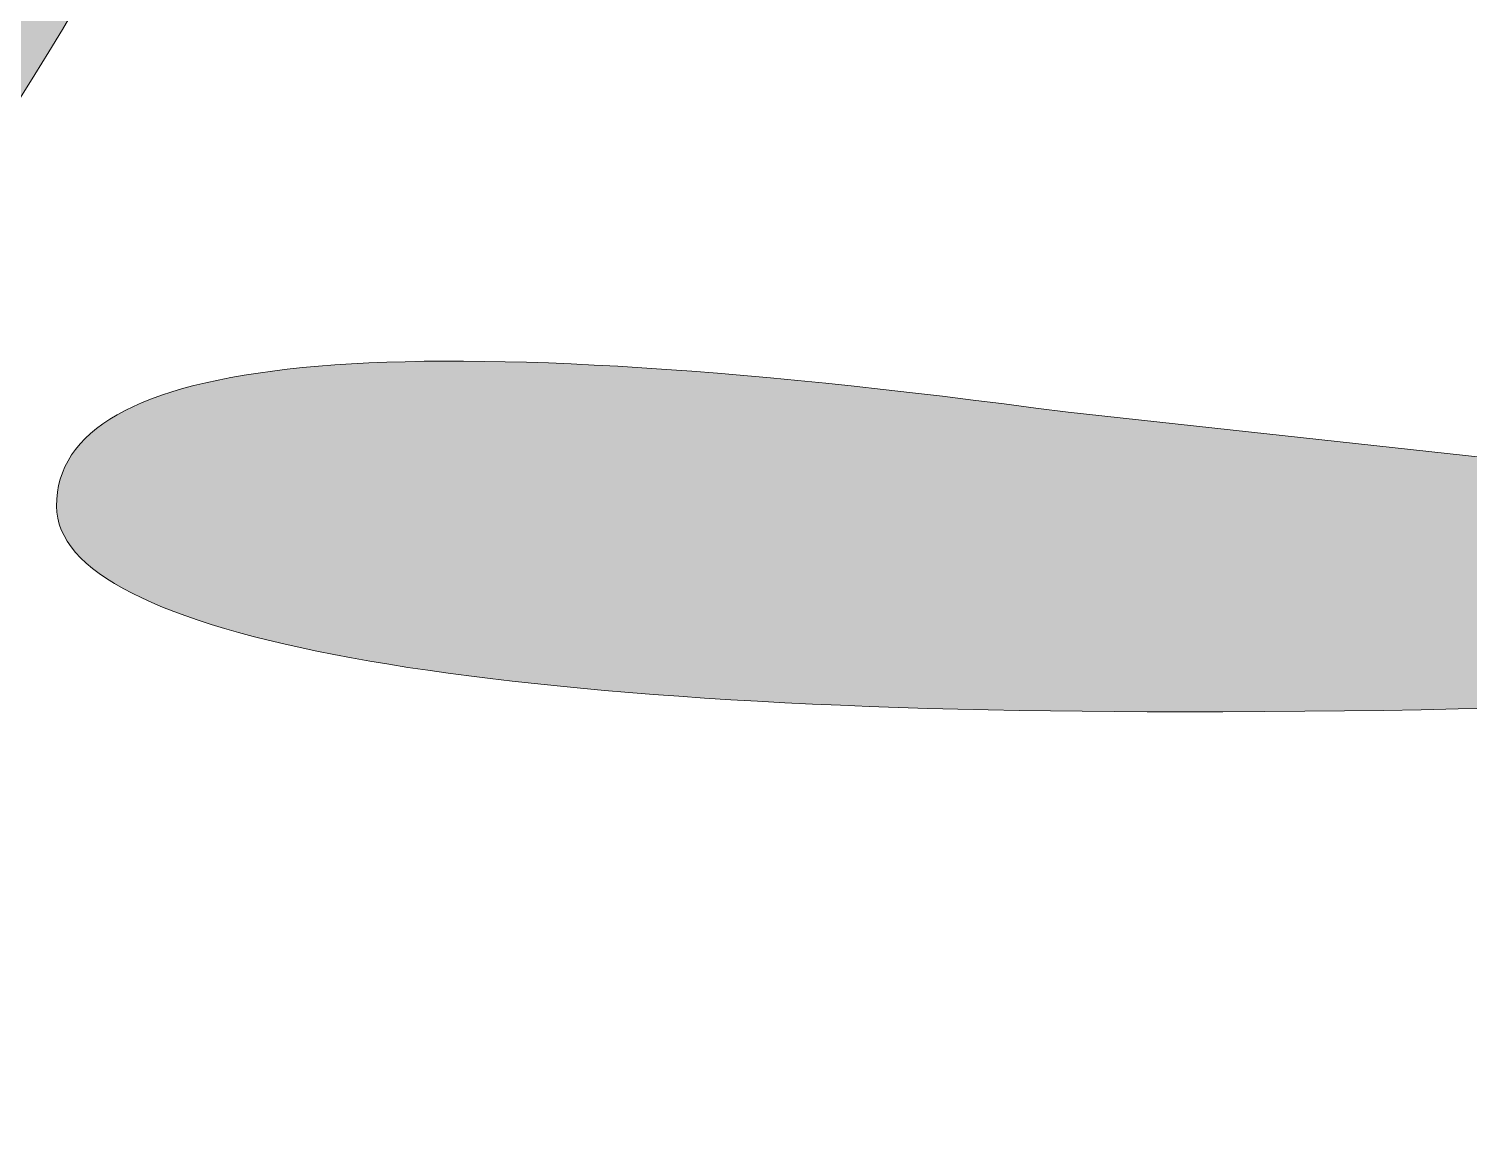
# Model space of a CAD drawing. Header units: centimetres. Extents: x 6.49 to 14.43, y 12.93 to 16.7.
# Drawn here: x 9.652 to 9.8555, y 12.9345 to 13.0919 of the extents above; entities that cross this region are included whole.
import ezdxf

# ---------------------------------------------------------------- set-up
doc = ezdxf.new("R2010")
doc.units = ezdxf.units.CM
doc.header["$MEASUREMENT"] = 0
doc.layers.add('trasher-magazine-logo', color=7, linetype='Continuous')

# ---------------------------------------------------------------- blocks, each defined once
blk = doc.blocks.new('block 5')
at = {"layer": 'trasher-magazine-logo', "true_color": 0xfe6d2d}
h = blk.add_hatch(color=30, dxfattribs=at)
h.dxf.hatch_style = 2
edge = h.paths.add_edge_path()
edge.add_spline(control_points=[(9.65592, 13.02452), (9.65592, 13.04576), (9.70096, 13.05098), (9.79883, 13.03775), (9.79883, 13.03775), (9.94435, 13.02191), (9.94435, 13.02191), (9.94435, 13.02191), (10.04753, 13.16743), (10.04753, 13.16743), (10.04753, 13.16743), (10.15337, 13.31295), (10.15337, 13.31295), (10.15337, 13.31295), (10.17185, 13.16482), (10.17185, 13.16482), (10.19044, 13.01669), (10.16924, 12.93453), (10.14017, 13.04315), (10.12155, 13.11451), (10.05018, 13.11973), (10.00524, 13.04837), (9.97878, 13.00607), (9.94435, 12.99545), (9.81467, 12.99545), (9.71419, 12.99545), (9.65592, 13.00607), (9.65592, 13.02452), (9.65592, 13.02452), (9.65592, 13.02452), (9.65592, 13.02452)], knot_values=[0, 0, 0, 0, 1, 1, 1, 2, 2, 2, 3, 3, 3, 4, 4, 4, 5, 5, 5, 6, 6, 6, 7, 7, 7, 8, 8, 8, 9, 9, 9, 10, 10, 10, 10], degree=3, periodic=1)
h = blk.add_hatch(color=30, dxfattribs=at)
h.dxf.hatch_style = 2
edge = h.paths.add_edge_path()
edge.add_spline(control_points=[(9.10029, 13.02632), (9.10029, 13.03955), (9.16383, 13.05278), (9.2432, 13.05278), (9.38608, 13.05278), (9.38608, 13.05278), (9.45487, 13.17184), (9.52101, 13.28028), (9.53424, 13.2909), (9.63207, 13.2909), (9.6956, 13.2909), (9.73268, 13.28028), (9.72206, 13.26444), (9.71419, 13.24861), (9.67176, 13.23799), (9.62946, 13.23799), (9.57393, 13.23799), (9.54221, 13.21675), (9.49978, 13.14538), (9.49978, 13.14538), (9.44686, 13.05278), (9.44686, 13.05278), (9.44686, 13.05278), (9.51039, 13.05278), (9.51039, 13.05278), (9.54483, 13.05278), (9.5819, 13.0634), (9.58977, 13.07924), (9.59774, 13.09247), (9.58716, 13.10569), (9.56331, 13.10569), (9.53946, 13.10569), (9.52899, 13.11631), (9.53685, 13.13215), (9.55269, 13.15861), (9.68237, 13.16923), (9.68237, 13.14538), (9.68237, 13.13737), (9.66392, 13.10047), (9.64008, 13.06601), (9.60039, 13.00247), (9.58455, 12.99986), (9.34903, 12.99986), (9.20087, 12.99986), (9.10029, 13.01048), (9.10029, 13.02632), (9.10029, 13.02632), (9.10029, 13.02632), (9.10029, 13.02632)], knot_values=[0, 0, 0, 0, 1, 1, 1, 2, 2, 2, 3, 3, 3, 4, 4, 4, 5, 5, 5, 6, 6, 6, 7, 7, 7, 8, 8, 8, 9, 9, 9, 10, 10, 10, 11, 11, 11, 12, 12, 12, 13, 13, 13, 14, 14, 14, 15, 15, 15, 16, 16, 16, 16], degree=3, periodic=1)
at = {"layer": 'trasher-magazine-logo', "lineweight": 0}
blk.add_lwpolyline([(9.65592, 13.02452), (9.65592, 13.02452)], dxfattribs=at)
for points, knots in [([(9.65592, 13.02452), (9.65592, 13.04576), (9.70096, 13.05098), (9.79883, 13.03775), (9.79883, 13.03775), (9.94435, 13.02191), (9.94435, 13.02191), (9.94435, 13.02191), (10.04753, 13.16743), (10.04753, 13.16743), (10.04753, 13.16743), (10.15337, 13.31295), (10.15337, 13.31295), (10.15337, 13.31295), (10.17185, 13.16482), (10.17185, 13.16482), (10.19044, 13.01669), (10.16924, 12.93453), (10.14017, 13.04315), (10.12155, 13.11451), (10.05018, 13.11973), (10.00524, 13.04837), (9.97878, 13.00607), (9.94435, 12.99545), (9.81467, 12.99545), (9.71419, 12.99545), (9.65592, 13.00607), (9.65592, 13.02452), (9.65592, 13.02452), (9.65592, 13.02452), (9.65592, 13.02452)], [0, 0, 0, 0, 1, 1, 1, 2, 2, 2, 3, 3, 3, 4, 4, 4, 5, 5, 5, 6, 6, 6, 7, 7, 7, 8, 8, 8, 9, 9, 9, 10, 10, 10, 10]), ([(9.10029, 13.02632), (9.10029, 13.03955), (9.16383, 13.05278), (9.2432, 13.05278), (9.38608, 13.05278), (9.38608, 13.05278), (9.45487, 13.17184), (9.52101, 13.28028), (9.53424, 13.2909), (9.63207, 13.2909), (9.6956, 13.2909), (9.73268, 13.28028), (9.72206, 13.26444), (9.71419, 13.24861), (9.67176, 13.23799), (9.62946, 13.23799), (9.57393, 13.23799), (9.54221, 13.21675), (9.49978, 13.14538), (9.49978, 13.14538), (9.44686, 13.05278), (9.44686, 13.05278), (9.44686, 13.05278), (9.51039, 13.05278), (9.51039, 13.05278), (9.54483, 13.05278), (9.5819, 13.0634), (9.58977, 13.07924), (9.59774, 13.09247), (9.58716, 13.10569), (9.56331, 13.10569), (9.53946, 13.10569), (9.52899, 13.11631), (9.53685, 13.13215), (9.55269, 13.15861), (9.68237, 13.16923), (9.68237, 13.14538), (9.68237, 13.13737), (9.66392, 13.10047), (9.64008, 13.06601), (9.60039, 13.00247), (9.58455, 12.99986), (9.34903, 12.99986), (9.20087, 12.99986), (9.10029, 13.01048), (9.10029, 13.02632), (9.10029, 13.02632), (9.10029, 13.02632), (9.10029, 13.02632)], [0, 0, 0, 0, 1, 1, 1, 2, 2, 2, 3, 3, 3, 4, 4, 4, 5, 5, 5, 6, 6, 6, 7, 7, 7, 8, 8, 8, 9, 9, 9, 10, 10, 10, 11, 11, 11, 12, 12, 12, 13, 13, 13, 14, 14, 14, 15, 15, 15, 16, 16, 16, 16])]:
    blk.add_open_spline(points, degree=3, knots=knots, dxfattribs=at)
blk = doc.blocks.new('block 4')
at = {"layer": 'trasher-magazine-logo'}
blk.add_blockref('block 5', (0, 0), dxfattribs=at)

msp = doc.modelspace()

# ---------------------------------------------------------------- block references
at = {"layer": 'trasher-magazine-logo'}
msp.add_blockref('block 4', (0, 0), dxfattribs=at)

doc.saveas('drawing.dxf')
